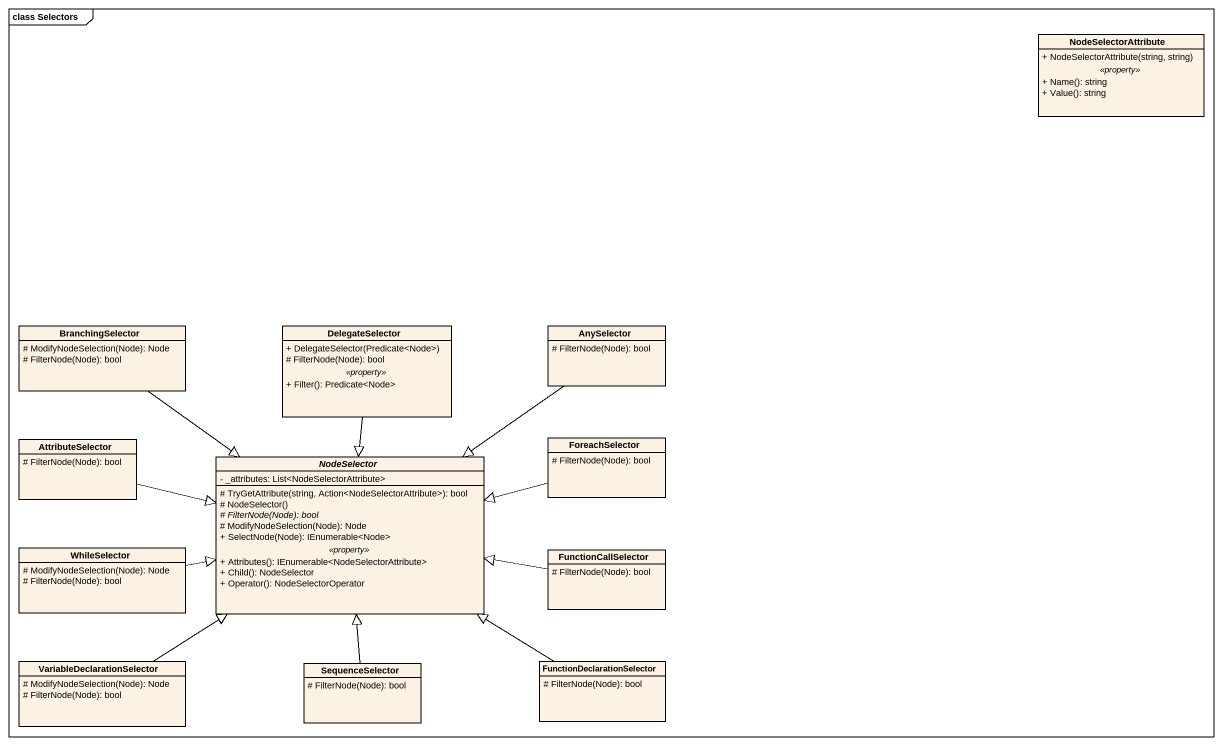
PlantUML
@startuml
mainframe class Selectors
hide circle
hide empty members
skinparam classAttributeIconSize 0
class NodeSelectorAttribute {
  + NodeSelectorAttribute(string, string)
  .. <<property>> ..
  + Name(): string
  + Value(): string
}
class BranchingSelector {
  # ModifyNodeSelection(Node): Node
  # FilterNode(Node): bool
}
class DelegateSelector {
  + DelegateSelector(Predicate<Node>)
  # FilterNode(Node): bool
  .. <<property>> ..
  + Filter(): Predicate<Node>
}
class AnySelector {
  # FilterNode(Node): bool
}
class AttributeSelector {
  # FilterNode(Node): bool
}
class ForeachSelector {
  # FilterNode(Node): bool
}
abstract class NodeSelector {
  - _attributes: List<NodeSelectorAttribute>
  --
  # TryGetAttribute(string, Action<NodeSelectorAttribute>): bool
  # NodeSelector()
  {abstract} # FilterNode(Node): bool
  # ModifyNodeSelection(Node): Node
  + SelectNode(Node): IEnumerable<Node>
  .. <<property>> ..
  + Attributes(): IEnumerable<NodeSelectorAttribute>
  + Child(): NodeSelector
  + Operator(): NodeSelectorOperator
}
class WhileSelector {
  # ModifyNodeSelection(Node): Node
  # FilterNode(Node): bool
}
class FunctionCallSelector {
  # FilterNode(Node): bool
}
class VariableDeclarationSelector {
  # ModifyNodeSelection(Node): Node
  # FilterNode(Node): bool
}
class SequenceSelector {
  # FilterNode(Node): bool
}
class FunctionDeclarationSelector {
  # FilterNode(Node): bool
}
BranchingSelector --|> NodeSelector
DelegateSelector --|> NodeSelector
AnySelector --|> NodeSelector
AttributeSelector -right-|> NodeSelector
ForeachSelector -left-|> NodeSelector
WhileSelector -right-|> NodeSelector
FunctionCallSelector -left-|> NodeSelector
VariableDeclarationSelector -up-|> NodeSelector
SequenceSelector -up-|> NodeSelector
FunctionDeclarationSelector -up-|> NodeSelector
@enduml
